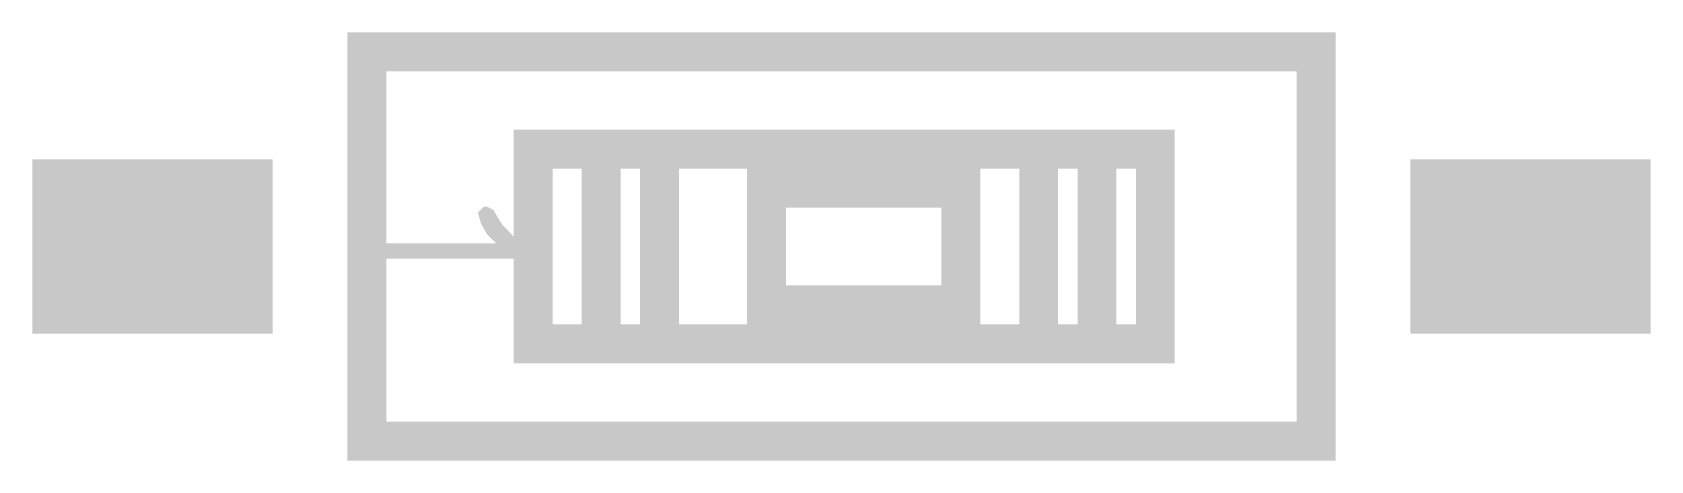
# Model space of a CAD drawing. Header units: millimetres. Extents: x -5.3 to 5.3, y -1.4 to 1.4.
import ezdxf

# ---------------------------------------------------------------- set-up
doc = ezdxf.new("R2010")
doc.units = ezdxf.units.MM
for name, color, linetype, true_color in [('Document', 7, 'Continuous', 0xffffff), ('TopLayer', 7, 'Continuous', 0xff0000), ('TopPasteMaskLayer', 7, 'Continuous', 0x808080), ('TopSilkLayer', 7, 'Continuous', 0xffcc00), ('TopSolderMaskLayer', 7, 'Continuous', 0x800080)]:
    doc.layers.add(name, color=color, linetype=linetype, true_color=true_color)

msp = doc.modelspace()

# ---------------------------------------------------------------- hatches: boundary and pattern name
at = {"layer": 'Document'}
msp.add_hatch(color=256, dxfattribs=at).paths.add_polyline_path([(-2.315, 0.26), (-2.335, 0.26), (-2.375, 0.22), (-2.355, 0.15), (-2.315, 0.08), (-2.255, 0.02), (-3.075, 0.02), (-3.085, 0.03), (-3.105, 0.03), (-3.135, 0), (-3.135, -0.04), (-3.125, -0.07), (-3.095, -0.08), (-2.115, -0.08), (-2.105, -0.08), (-2.09, -0.075), (-2.08, -0.065), (-2.07, -0.055), (-2.065, -0.03), (-2.075, -0.01), (-2.095, 0.02), (-2.125, 0.05), (-2.215, 0.14), (-2.275, 0.24)])
at = {"layer": 'TopLayer'}
for points in [[(-3.75, 0.55), (-3.75, -0.55), (-5.25, -0.55), (-5.25, 0.55)], [(5.25, 0.55), (5.25, -0.55), (3.75, -0.55), (3.75, 0.55)]]:
    msp.add_hatch(color=256, dxfattribs=at).paths.add_polyline_path(points)
at = {"layer": 'TopPasteMaskLayer'}
for points in [[(-3.75, 0.55), (-3.75, -0.55), (-5.25, -0.55), (-5.25, 0.55)], [(5.25, 0.55), (5.25, -0.55), (3.75, -0.55), (3.75, 0.55)]]:
    msp.add_hatch(color=256, dxfattribs=at).paths.add_polyline_path(points)
at = {"layer": 'TopSolderMaskLayer'}
for points in [[(-3.715, 0.569), (-3.715, -0.569), (-5.285, -0.569), (-5.285, 0.569)], [(5.285, 0.569), (5.285, -0.569), (3.715, -0.569), (3.715, 0.569)]]:
    msp.add_hatch(color=256, dxfattribs=at).paths.add_polyline_path(points)

# ---------------------------------------------------------------- linework, layer by layer
at = {"layer": 'TopSilkLayer', "const_width": 0.254}
for points in [[(3.1, 1.27), (-3.1, 1.27), (-3.1, -1.27), (3.1, -1.27), (3.1, 1.27)], [(2.05, 0.635), (2.05, -0.635), (-2.014, -0.635), (-2.014, 0.635), (2.05, 0.635)], [(-0.49, 0.381), (0.78, 0.381), (0.78, -0.381), (-0.49, -0.381), (-0.49, 0.381)]]:
    msp.add_lwpolyline(points, close=True, dxfattribs=at)
for points in [[(-1.57, 0.635), (-1.57, -0.635)], [(-1.189, 0.635), (-1.189, -0.635)], [(1.288, 0.635), (1.288, -0.635)], [(1.669, 0.635), (1.669, -0.635)]]:
    msp.add_lwpolyline(points, dxfattribs=at)

doc.saveas('drawing.dxf')
